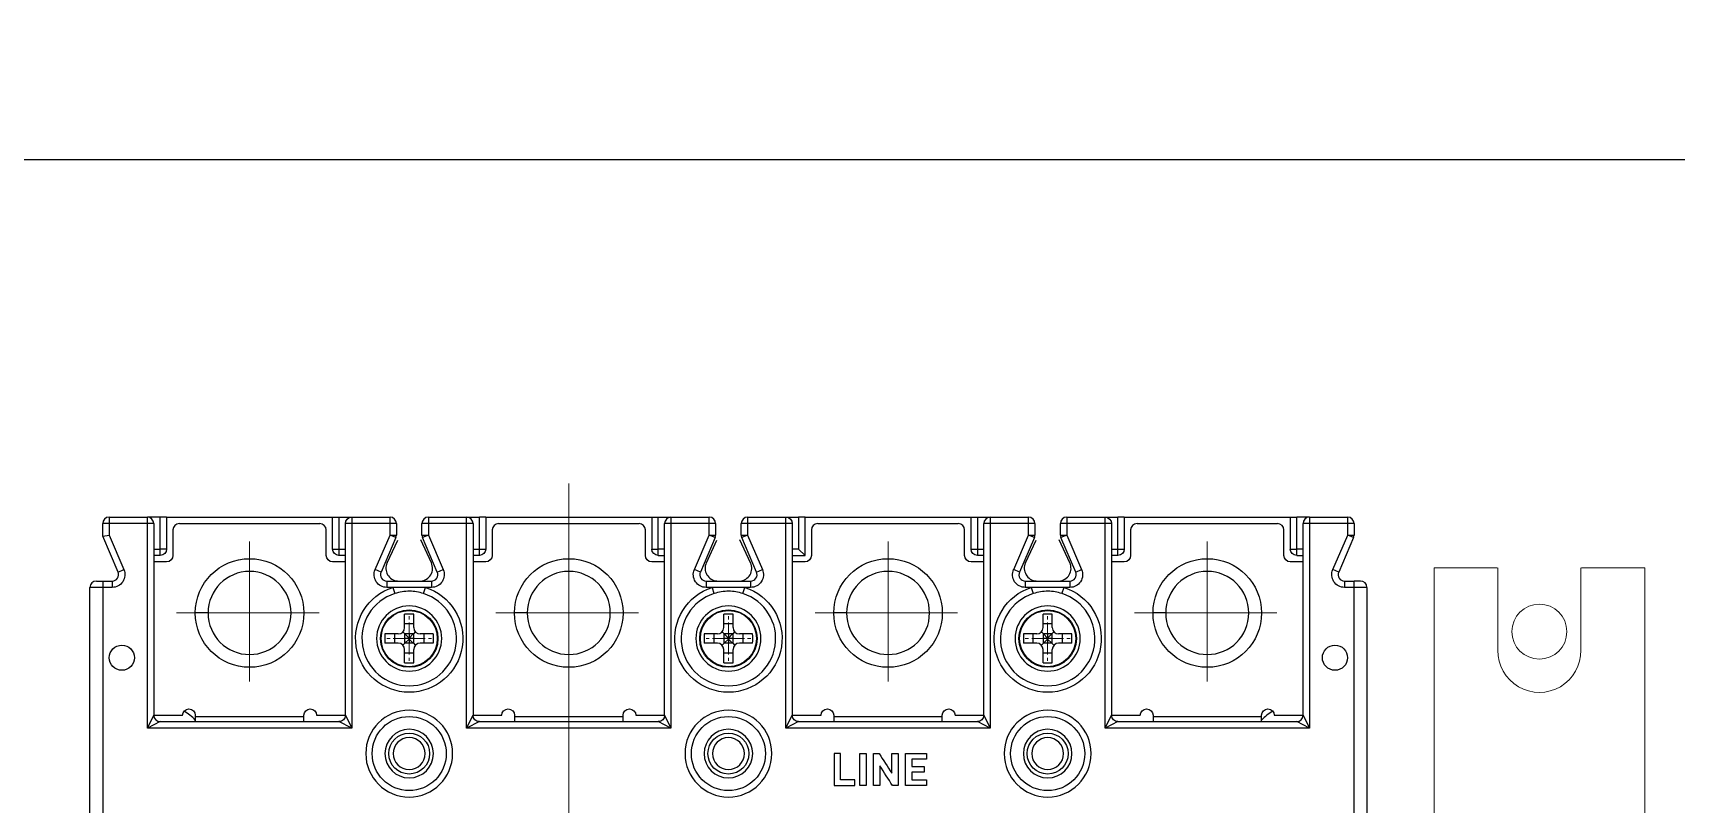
# Model space of a CAD drawing. Header units: millimetres. Extents: x 60229 to 91621, y 21923 to 36546.
# Drawn here: x 82690.2 to 82818.9, y 30196.2 to 30256.5 of the extents above; entities that cross this region are included whole.
import ezdxf

# ---------------------------------------------------------------- set-up
doc = ezdxf.new("R2010")
doc.units = ezdxf.units.MM
doc.linetypes.add('AM_ISO08W050', pattern=[18, 12, -1.5, 3, -1.5])
doc.linetypes.add('CENTER', pattern=[2, 1.25, -0.25, 0.25, -0.25])
for name, color, linetype in [('1', 7, 'Continuous'), ('DEF_AXIS', 7, 'Continuous'), ('DEF_FEATURE', 7, 'Continuous'), ('MCCB및기기 심벌(제출)', 4, 'Continuous'), ('속판.500(구멍NC)', 2, 'Continuous')]:
    doc.layers.add(name, color=color, linetype=linetype)
doc.layers.add('AM_07_중심선', color=1, linetype='AM_ISO08W050', lineweight=18)

# ---------------------------------------------------------------- blocks, each defined once
blk = doc.blocks.new('A$C69D07743')
at = {"layer": 'MCCB및기기 심벌(제출)', "color": 4, "lineweight": 13}
for p, q in [((-84, 8.25), (91, 8.25)), ((91, 8.25), (91, 3.3)), ((84.55, 3.25), (91, 3.25)), ((84.55, -3.25), (91, -3.25)), ((91, -3.3), (91, -8.25)), ((91, -8.25), (-84, -8.25))]:
    blk.add_line(p, q, dxfattribs=at)
blk.add_arc((84.5, 0), 3.25, 89.1253, 270.8747, dxfattribs=at)
at = {"layer": '속판.500(구멍NC)', "color": 2, "lineweight": 13}
blk.add_circle((86, 0), 2.15, dxfattribs=at)
blk = doc.blocks.new('HGM-100AF(4P)')
at = {"layer": '1', "color": 7, "linetype": 'Continuous'}
for p, q in [((-48.61, 63.5), (-48.61, 64.5)), ((-48.11, 64.5), (-48.61, 64.5)), ((-48.11, 65), (-45.11, 65)), ((-48.11, 65), (-48.11, 64.5)), ((-48.11, 64.5), (-48.11, 63.6)), ((-45.11, 64.5), (-48.11, 64.5)), ((-45.11, 64.5), (-45.11, 65)), ((-44.11, 65), (-45.11, 65)), ((-44.61, 64.5), (-45.11, 64.5)), ((-45.11, 48.5), (-45.11, 64.5)), ((-44.61, 64.5), (-44.61, 49.5)), ((-44.11, 62.5), (-44.11, 65)), ((-43.61, 65), (-44.11, 65)), ((-43.61, 65), (-43.61, 62.5)), ((-43.61, 65), (-30.61, 65)), ((-42.61, 64.5), (-31.61, 64.5)), ((-30.61, 65), (-30.11, 65)), ((-30.61, 62.5), (-30.61, 65)), ((-30.11, 65), (-30.11, 62.5)), ((-30.11, 65), (-29.11, 65)), ((-29.11, 64.5), (-29.61, 64.5)), ((-29.61, 49.5), (-29.61, 64.5)), ((-29.11, 65), (-26.11, 65)), ((-29.11, 65), (-29.11, 64.5)), ((-29.11, 64.5), (-29.11, 48.5)), ((-26.11, 64.5), (-29.11, 64.5)), ((-26.11, 64.5), (-26.11, 65)), ((-25.61, 64.5), (-26.11, 64.5)), ((-26.11, 63.6), (-26.11, 64.5)), ((-25.61, 64.5), (-25.61, 63.6)), ((-23.61, 63.6), (-23.61, 64.5)), ((-23.11, 64.5), (-23.61, 64.5)), ((-23.11, 65), (-20.11, 65)), ((-23.11, 65), (-23.11, 64.5)), ((-23.11, 64.5), (-23.11, 63.6)), ((-20.11, 64.5), (-23.11, 64.5)), ((-20.11, 65), (-19.11, 65)), ((-20.11, 64.5), (-20.11, 65)), ((-19.61, 64.5), (-20.11, 64.5)), ((-20.11, 48.5), (-20.11, 64.5)), ((-19.61, 64.5), (-19.61, 49.5)), ((-19.11, 62.5), (-19.11, 65)), ((-18.61, 65), (-19.11, 65)), ((-18.61, 65), (-18.61, 62.5)), ((-18.61, 65), (-5.61, 65)), ((-17.61, 64.5), (-6.61, 64.5)), ((-5.61, 65), (-5.61, 62.5)), ((-5.61, 65), (-5.11, 65)), ((-5.11, 62.5), (-5.11, 65)), ((-5.11, 65), (-4.11, 65)), ((-4.61, 49.5), (-4.61, 64.5)), ((-4.11, 64.5), (-4.61, 64.5)), ((-4.11, 65), (-4.11, 64.5)), ((-4.11, 65), (-1.11, 65)), ((-4.11, 64.5), (-4.11, 48.5)), ((-1.11, 64.5), (-4.11, 64.5)), ((-1.11, 64.5), (-1.11, 65)), ((-0.61, 64.5), (-1.11, 64.5)), ((-1.11, 63.6), (-1.11, 64.5)), ((-0.61, 64.5), (-0.61, 63.6)), ((1.89, 64.5), (1.39, 64.5)), ((1.39, 63.6), (1.39, 64.5)), ((1.89, 65), (1.89, 64.5)), ((1.89, 65), (4.89, 65)), ((1.89, 64.5), (1.89, 63.6)), ((4.89, 64.5), (1.89, 64.5)), ((4.89, 64.5), (4.89, 65)), ((4.89, 65), (5.89, 65)), ((5.39, 64.5), (4.89, 64.5)), ((4.89, 48.5), (4.89, 64.5)), ((5.39, 64.5), (5.39, 49.5)), ((5.89, 65), (5.89, 62.5)), ((6.39, 65), (5.89, 65)), ((6.39, 65), (19.39, 65)), ((6.39, 62), (6.39, 65)), ((7.39, 64.5), (18.39, 64.5)), ((19.39, 62.5), (19.39, 65)), ((19.39, 65), (19.89, 65)), ((19.89, 65), (19.89, 62.5)), ((19.89, 65), (20.89, 65)), ((20.89, 64.5), (20.39, 64.5)), ((20.39, 49.5), (20.39, 64.5)), ((20.89, 65), (23.89, 65)), ((20.89, 65), (20.89, 64.5)), ((20.89, 64.5), (20.89, 48.5)), ((23.89, 64.5), (20.89, 64.5)), ((23.89, 64.5), (23.89, 65)), ((24.39, 64.5), (23.89, 64.5)), ((23.89, 63.6), (23.89, 64.5)), ((24.39, 64.5), (24.39, 63.6)), ((26.89, 64.5), (26.39, 64.5)), ((26.39, 63.6), (26.39, 64.5)), ((26.89, 65), (26.89, 64.5)), ((26.89, 65), (29.89, 65)), ((29.89, 64.5), (26.89, 64.5)), ((26.89, 64.5), (26.89, 63.6)), ((29.89, 65), (30.89, 65)), ((29.89, 64.5), (29.89, 65)), ((30.39, 64.5), (29.89, 64.5)), ((29.89, 48.5), (29.89, 64.5)), ((30.39, 64.5), (30.39, 49.5)), ((30.89, 62.5), (30.89, 65)), ((31.39, 65), (30.89, 65)), ((31.39, 65), (31.39, 62.5)), ((31.39, 65), (44.39, 65)), ((32.39, 64.5), (43.39, 64.5)), ((44.39, 65), (44.39, 62.5)), ((44.39, 65), (44.89, 65)), ((44.89, 62.5), (44.89, 65)), ((45.89, 65), (44.89, 65)), ((45.39, 49.5), (45.39, 64.5)), ((45.89, 64.5), (45.39, 64.5)), ((45.89, 65), (45.89, 64.5)), ((45.89, 65), (48.89, 65)), ((48.89, 64.5), (45.89, 64.5)), ((45.89, 64.5), (45.89, 48.5)), ((48.89, 64.5), (48.89, 65)), ((49.39, 64.5), (48.89, 64.5)), ((48.89, 63.6), (48.89, 64.5)), ((49.39, 64.5), (49.39, 63.6)), ((-48.61, 63.5), (-48.11, 63.6)), ((-47.41, 60.7), (-48.61, 63.5)), ((-48.11, 63.6), (-46.95, 60.89)), ((-43.11, 64), (-43.11, 62)), ((-31.11, 62), (-31.11, 64)), ((-27.27, 60.89), (-26.11, 63.6)), ((-25.65, 63.41), (-26.81, 60.7)), ((-26.34, 61.42), (-25.51, 63.2)), ((-26.11, 63.6), (-25.61, 63.6)), ((-25.65, 63.41), (-26.11, 63.6)), ((-22.87, 61.42), (-23.71, 63.23)), ((-23.61, 63.6), (-23.11, 63.6)), ((-23.11, 63.6), (-23.57, 63.41)), ((-22.41, 60.7), (-23.57, 63.41)), ((-23.11, 63.6), (-21.95, 60.89)), ((-18.11, 64), (-18.11, 62)), ((-6.11, 62), (-6.11, 64)), ((-2.27, 60.89), (-1.11, 63.6)), ((-0.65, 63.41), (-1.81, 60.7)), ((-1.34, 61.42), (-0.51, 63.2)), ((-0.65, 63.41), (-1.11, 63.6)), ((-1.11, 63.6), (-0.61, 63.6)), ((2.13, 61.42), (1.29, 63.23)), ((1.39, 63.6), (1.89, 63.6)), ((1.89, 63.6), (1.43, 63.41)), ((2.59, 60.7), (1.43, 63.41)), ((1.89, 63.6), (3.05, 60.89)), ((6.89, 64), (6.89, 62)), ((18.89, 62), (18.89, 64)), ((22.73, 60.89), (23.89, 63.6)), ((24.35, 63.41), (23.19, 60.7)), ((23.66, 61.42), (24.49, 63.2)), ((24.35, 63.41), (23.89, 63.6)), ((23.89, 63.6), (24.39, 63.6)), ((27.13, 61.42), (26.29, 63.23)), ((26.39, 63.6), (26.89, 63.6)), ((26.89, 63.6), (26.43, 63.41)), ((27.59, 60.7), (26.43, 63.41)), ((26.89, 63.6), (28.05, 60.89)), ((31.89, 64), (31.89, 62)), ((43.89, 62), (43.89, 64)), ((47.73, 60.89), (48.89, 63.6)), ((49.35, 63.41), (48.19, 60.7)), ((49.35, 63.41), (48.89, 63.6)), ((48.89, 63.6), (49.39, 63.6)), ((-44.61, 62.5), (-44.11, 62.5)), ((-44.11, 62), (-44.61, 62)), ((-44.11, 62), (-44.11, 62.5)), ((-43.61, 62.5), (-44.11, 62.5)), ((-30.61, 62.5), (-30.11, 62.5)), ((-30.11, 62.5), (-29.61, 62.5)), ((-30.11, 62.5), (-30.11, 62)), ((-29.61, 62), (-30.11, 62)), ((-19.61, 62.5), (-19.11, 62.5)), ((-19.11, 62), (-19.61, 62)), ((-19.11, 62), (-19.11, 62.5)), ((-19.11, 62.5), (-18.61, 62.5)), ((-5.61, 62.5), (-5.11, 62.5)), ((-4.61, 62.5), (-5.11, 62.5)), ((-5.11, 62), (-5.11, 62.5)), ((-5.11, 62), (-4.61, 62)), ((5.89, 62.5), (5.39, 62.5)), ((5.39, 62), (6.39, 62)), ((5.89, 62.5), (6.39, 62)), ((19.39, 62.5), (19.89, 62.5)), ((19.89, 62.5), (19.89, 62)), ((19.89, 62.5), (20.39, 62.5)), ((20.39, 62), (19.89, 62)), ((30.39, 62.5), (30.89, 62.5)), ((30.89, 62), (30.39, 62)), ((30.89, 62.5), (31.39, 62.5)), ((30.89, 62), (30.89, 62.5)), ((44.39, 62.5), (44.89, 62.5)), ((45.39, 62.5), (44.89, 62.5)), ((44.89, 62), (44.89, 62.5)), ((44.89, 62), (45.39, 62)), ((-47.41, 60.7), (-46.95, 60.89)), ((-43.61, 61.5), (-44.61, 61.5)), ((-29.61, 61.5), (-30.61, 61.5)), ((-26.81, 60.7), (-27.27, 60.89)), ((-22.41, 60.7), (-21.95, 60.89)), ((-18.61, 61.5), (-19.61, 61.5)), ((-4.61, 61.5), (-5.61, 61.5)), ((-1.81, 60.7), (-2.27, 60.89)), ((2.59, 60.7), (3.05, 60.89)), ((6.39, 61.5), (5.39, 61.5)), ((20.39, 61.5), (19.39, 61.5)), ((23.19, 60.7), (22.73, 60.89)), ((27.59, 60.7), (28.05, 60.89)), ((31.39, 61.5), (30.39, 61.5)), ((45.39, 61.5), (44.39, 61.5)), ((48.19, 60.7), (47.73, 60.89)), ((-48.61, 59.5), (-49.61, 59.5)), ((-49.61, 39), (-49.61, 59.5)), ((-49.11, 60), (-48.61, 60)), ((-48.61, 60), (-48.61, 59.5)), ((-48.61, 60), (-47.87, 60)), ((-47.87, 59.5), (-48.61, 59.5)), ((-48.61, 59.5), (-48.61, 40)), ((-47.87, 60), (-47.87, 59.5)), ((-26.36, 60), (-22.87, 60)), ((-26.36, 60), (-26.36, 59.5)), ((-25.89, 59.5), (-26.36, 59.5)), ((-23.33, 59.5), (-25.89, 59.5)), ((-25.89, 59.5), (-25.74, 59.02)), ((-23.49, 59.02), (-23.33, 59.5)), ((-22.87, 59.5), (-23.33, 59.5)), ((-22.87, 60), (-22.87, 59.5)), ((-1.36, 60), (-1.36, 59.5)), ((-1.36, 60), (2.13, 60)), ((-0.89, 59.5), (-1.36, 59.5)), ((-0.89, 59.5), (-0.74, 59.02)), ((1.67, 59.5), (-0.89, 59.5)), ((1.51, 59.02), (1.67, 59.5)), ((2.13, 59.5), (1.67, 59.5)), ((2.13, 60), (2.13, 59.5)), ((23.64, 60), (27.13, 60)), ((23.64, 60), (23.64, 59.5)), ((24.11, 59.5), (23.64, 59.5)), ((26.67, 59.5), (24.11, 59.5)), ((24.11, 59.5), (24.26, 59.02)), ((26.51, 59.02), (26.67, 59.5)), ((27.13, 59.5), (26.67, 59.5)), ((27.13, 60), (27.13, 59.5)), ((48.64, 60), (48.64, 59.5)), ((48.64, 60), (49.39, 60)), ((49.39, 59.5), (48.64, 59.5)), ((49.89, 60), (49.39, 60)), ((49.39, 59.5), (49.39, 60)), ((49.39, 38.9), (49.39, 59.5)), ((50.39, 59.5), (49.39, 59.5)), ((50.39, 59.5), (50.39, 39)), ((-40.36, 57.5), (-41.36, 57.5)), ((-15.36, 57.5), (-16.36, 57.5)), ((9.64, 57.5), (8.64, 57.5)), ((34.64, 57.5), (33.64, 57.5)), ((-45.11, 48.5), (-44.61, 49.5)), ((-44.11, 49), (-45.11, 48.5)), ((-44.61, 49.5), (-42.36, 49.5)), ((-44.11, 49), (-30.11, 49)), ((-41.36, 49.5), (-41.36, 49.39)), ((-41.36, 49.39), (-32.86, 49.39)), ((-41.36, 49.39), (-41.36, 49)), ((-32.86, 49.39), (-32.86, 49.5)), ((-32.86, 49), (-32.86, 49.39)), ((-31.86, 49.5), (-29.61, 49.5)), ((-29.11, 48.5), (-30.11, 49)), ((-29.61, 49.5), (-29.11, 48.5)), ((-20.11, 48.5), (-19.61, 49.5)), ((-19.11, 49), (-20.11, 48.5)), ((-19.61, 49.5), (-17.36, 49.5)), ((-19.11, 49), (-5.11, 49)), ((-16.36, 49.5), (-16.36, 49.39)), ((-16.36, 49.39), (-7.86, 49.39)), ((-16.36, 49.39), (-16.36, 49)), ((-7.86, 49.39), (-7.86, 49.5)), ((-7.86, 49), (-7.86, 49.39)), ((-6.86, 49.5), (-4.61, 49.5)), ((-4.11, 48.5), (-5.11, 49)), ((-4.61, 49.5), (-4.11, 48.5)), ((4.89, 48.5), (5.39, 49.5)), ((5.89, 49), (4.89, 48.5)), ((5.39, 49.5), (7.64, 49.5)), ((5.89, 49), (19.89, 49)), ((8.64, 49.5), (8.64, 49.39)), ((8.64, 49.39), (17.14, 49.39)), ((8.64, 49.39), (8.64, 49)), ((17.14, 49.39), (17.14, 49.5)), ((17.14, 49), (17.14, 49.39)), ((18.14, 49.5), (20.39, 49.5)), ((20.89, 48.5), (19.89, 49)), ((20.39, 49.5), (20.89, 48.5)), ((29.89, 48.5), (30.39, 49.5)), ((30.89, 49), (29.89, 48.5)), ((30.39, 49.5), (32.64, 49.5)), ((30.89, 49), (44.89, 49)), ((33.64, 49.5), (33.64, 49.39)), ((33.64, 49.39), (42.14, 49.39)), ((33.64, 49.39), (33.64, 49)), ((42.14, 49.39), (42.14, 49.5)), ((42.14, 49), (42.14, 49.39)), ((43.14, 49.5), (45.39, 49.5)), ((45.89, 48.5), (44.89, 49)), ((45.39, 49.5), (45.89, 48.5)), ((-29.11, 48.5), (-45.11, 48.5)), ((-4.11, 48.5), (-20.11, 48.5)), ((20.89, 48.5), (4.89, 48.5)), ((45.89, 48.5), (29.89, 48.5))]:
    blk.add_line(p, q, dxfattribs=at)
at = {"layer": '1', "color": 7, "linetype": 'Continuous', "extrusion": (0, 0, -1)}
for centre, radius in [((24.61, 55.5), 2.55), ((24.61, 55.5), 2.55), ((-0.39, 55.5), 2.55), ((-0.39, 55.5), 2.55), ((-25.39, 55.5), 2.55), ((-25.39, 55.5), 2.55), ((24.61, 46.5), 3.4), ((-0.39, 46.5), 3.4), ((-25.39, 46.5), 3.4), ((24.61, 46.5), 1.9), ((24.61, 46.5), 1.25), ((-0.39, 46.5), 1.9), ((-0.39, 46.5), 1.25), ((-25.39, 46.5), 1.9), ((-25.39, 46.5), 1.25)]:
    blk.add_circle(centre, radius, dxfattribs=at)
at = {"layer": '1', "color": 7, "linetype": 'Continuous'}
for centre, radius in [((-24.61, 55.5), 2.25), ((-24.61, 55.5), 2.25), ((0.39, 55.5), 2.25), ((0.39, 55.5), 2.25), ((25.39, 55.5), 2.25), ((25.39, 55.5), 2.25), ((-47.11, 54), 0.985), ((47.89, 54), 0.985), ((-24.61, 46.5), 2.9), ((0.39, 46.5), 2.9), ((25.39, 46.5), 2.9), ((-24.61, 46.5), 1.6), ((0.39, 46.5), 1.6), ((25.39, 46.5), 1.6)]:
    blk.add_circle(centre, radius, dxfattribs=at)
for centre, radius, start, end in [((-48.11, 64.5), 0.5, 90, 180), ((-45.11, 64.5), 0.5, 0, 90), ((-42.61, 64), 0.5, 90, 180), ((-31.61, 64), 0.5, 0, 90), ((-26.11, 64.5), 0.5, 0, 90), ((-23.11, 64.5), 0.5, 90, 180), ((-20.11, 64.5), 0.5, 0, 90), ((-17.61, 64), 0.5, 90, 180), ((-6.61, 64), 0.5, 0, 90), ((-4.11, 64.5), 0.5, 90, 180), ((-1.11, 64.5), 0.5, 0, 90), ((1.89, 64.5), 0.5, 90, 180), ((7.39, 64), 0.5, 90, 180), ((18.39, 64), 0.5, 0, 90), ((20.89, 64.5), 0.5, 90, 180), ((23.89, 64.5), 0.5, 0, 90), ((26.89, 64.5), 0.5, 90, 180), ((32.39, 64), 0.5, 90, 180), ((43.39, 64), 0.5, 0, 90), ((45.89, 64.5), 0.5, 90, 180), ((48.89, 64.5), 0.5, 0, 90), ((-26.11, 63.6), 0.5, 336.8014, 0), ((-23.11, 63.6), 0.5, 180, 203.1986), ((-1.11, 63.6), 0.5, 336.8014, 0), ((1.89, 63.6), 0.5, 180, 203.1986), ((23.89, 63.6), 0.5, 336.8014, 0), ((26.89, 63.6), 0.5, 180, 203.1986), ((48.89, 63.6), 0.5, 336.8014, 0), ((-47.87, 60.5), 0.5, 270, 23.1986), ((-37.11, 57.5), 3.25, 0, 180), ((-26.36, 60.5), 0.5, 156.8014, 270), ((-25.44, 61), 1, 155.0029, 265.5551), ((-23.78, 61), 1, 273.7074, 25.0029), ((-22.87, 60.5), 0.5, 270, 23.1986), ((-12.11, 57.5), 3.25, 0, 180), ((-1.36, 60.5), 0.5, 156.8014, 270), ((-0.44, 61), 1, 155.0029, 265.5551), ((1.22, 61), 1, 273.7074, 25.0029), ((2.13, 60.5), 0.5, 270, 23.1986), ((12.89, 57.5), 3.25, 0, 180), ((23.64, 60.5), 0.5, 156.8014, 270), ((24.56, 61), 1, 155.0029, 265.5551), ((26.22, 61), 1, 273.7074, 25.0029), ((27.13, 60.5), 0.5, 270, 23.1986), ((37.89, 57.5), 3.25, 0, 180), ((48.64, 60.5), 0.5, 156.8014, 270), ((-49.11, 59.5), 0.5, 90, 180), ((49.89, 59.5), 0.5, 0, 90), ((-24.61, 55.5), 3.7, 107.7528, 72.2472), ((0.39, 55.5), 3.7, 107.7528, 72.2472), ((25.39, 55.5), 3.7, 107.7528, 72.2472), ((-37.11, 57.5), 3.25, 180, 0), ((-12.11, 57.5), 3.25, 180, 0), ((12.89, 57.5), 3.25, 180, 0), ((37.89, 57.5), 3.25, 180, 0), ((-44.11, 49.5), 0.5, 180, 270), ((-44.61, 46), 4.5, 43.762, 58.2166), ((45.39, 46), 4.5, 121.7834, 136.238), ((44.89, 49.5), 0.5, 270, 0)]:
    blk.add_arc(centre, radius, start, end, dxfattribs=at)
at = {"layer": '1', "color": 7, "linetype": 'Continuous', "extrusion": (0, 0, -1)}
for centre, radius, start, end in [((29.11, 64.5), 0.5, 0, 90), ((-4.89, 64.5), 0.5, 90, 180), ((-29.89, 64.5), 0.5, 90, 180), ((44.11, 62.5), 0.5, 180, 270), ((43.61, 62), 0.5, 180, 270), ((30.61, 62), 0.5, 270, 0), ((30.11, 62.5), 0.5, 270, 0), ((19.11, 62.5), 0.5, 180, 270), ((18.61, 62), 0.5, 180, 270), ((5.61, 62), 0.5, 270, 0), ((5.11, 62.5), 0.5, 270, 0), ((-6.39, 62), 0.5, 180, 270), ((-19.39, 62), 0.5, 270, 0), ((-19.89, 62.5), 0.5, 270, 0), ((-30.89, 62.5), 0.5, 180, 270), ((-31.39, 62), 0.5, 180, 270), ((-44.39, 62), 0.5, 270, 0), ((-44.89, 62.5), 0.5, 270, 0), ((47.87, 60.5), 1, 156.8014, 270), ((37.11, 57.5), 4.25, 0, 270), ((26.36, 60.5), 1, 270, 23.1986), ((22.87, 60.5), 1, 156.8014, 270), ((12.11, 57.5), 4.25, 0, 270), ((1.36, 60.5), 1, 270, 23.1986), ((-2.13, 60.5), 1, 156.8014, 270), ((-12.89, 57.5), 4.25, 0, 270), ((-23.64, 60.5), 1, 270, 23.1986), ((-27.13, 60.5), 1, 156.8014, 270), ((-37.89, 57.5), 4.25, 0, 270), ((-48.64, 60.5), 1, 270, 23.1986), ((24.61, 55.5), 4.2, 107.7528, 72.2472), ((-0.39, 55.5), 4.2, 107.7528, 72.2472), ((-25.39, 55.5), 4.2, 107.7528, 72.2472), ((37.11, 57.5), 4.25, 270, 0), ((12.11, 57.5), 4.25, 270, 0), ((-12.89, 57.5), 4.25, 270, 0), ((-37.89, 57.5), 4.25, 270, 0), ((41.86, 49.5), 0.5, 0, 180), ((32.36, 49.5), 0.5, 0, 180), ((30.11, 49.5), 0.5, 180, 270), ((19.11, 49.5), 0.5, 270, 0), ((16.86, 49.5), 0.5, 0, 180), ((7.36, 49.5), 0.5, 0, 180), ((5.11, 49.5), 0.5, 180, 270), ((-5.89, 49.5), 0.5, 270, 0), ((-8.14, 49.5), 0.5, 0, 180), ((-17.64, 49.5), 0.5, 0, 180), ((-19.89, 49.5), 0.5, 180, 270), ((-30.89, 49.5), 0.5, 270, 0), ((-33.14, 49.5), 0.5, 0, 180), ((-42.64, 49.5), 0.5, 0, 180)]:
    blk.add_arc(centre, radius, start, end, dxfattribs=at)
at = {"layer": '1', "color": 7, "linetype": 'Continuous'}
for points in [[(-23.49, 59.02), (-23.84, 59.14), (-24.21, 59.2), (-24.97, 59.2), (-25.37, 59.14), (-25.74, 59.02)], [(1.51, 59.02), (1.16, 59.14), (0.79, 59.2), (0.03, 59.2), (-0.37, 59.14), (-0.74, 59.02)], [(26.51, 59.02), (26.16, 59.14), (25.79, 59.2), (25.03, 59.2), (24.63, 59.14), (24.26, 59.02)]]:
    blk.add_open_spline(points, degree=3, knots=[0, 0, 0, 0, 0.483534, 0.483534, 1, 1, 1, 1], dxfattribs=at)
for points in [[(8.67, 46.5), (8.67, 45.67), (8.67, 44.84), (8.67, 44)], [(9.16, 46.5), (8.99, 46.5), (8.83, 46.5), (8.67, 46.5)], [(9.16, 44.44), (9.16, 45.13), (9.16, 45.81), (9.16, 46.5)], [(10.69, 46.5), (10.85, 46.5), (11.01, 46.5), (11.18, 46.5)], [(10.69, 44), (10.69, 44.84), (10.69, 45.67), (10.69, 46.5)], [(11.18, 46.5), (11.18, 45.67), (11.18, 44.84), (11.18, 44)], [(11.76, 46.5), (11.9, 46.5), (12.05, 46.5), (12.19, 46.5)], [(11.76, 44), (11.76, 44.84), (11.76, 45.67), (11.76, 46.5)], [(12.19, 46.5), (12.52, 45.99), (12.85, 45.48), (13.18, 44.97)], [(13.18, 44.97), (13.18, 45.48), (13.18, 45.99), (13.18, 46.5)], [(13.18, 46.5), (13.35, 46.5), (13.51, 46.5), (13.67, 46.5)], [(13.67, 46.5), (13.67, 45.67), (13.67, 44.84), (13.67, 44)], [(14.25, 44), (14.25, 44.84), (14.25, 45.67), (14.25, 46.5)], [(14.25, 46.5), (14.8, 46.5), (15.35, 46.5), (15.9, 46.5)], [(15.9, 46.5), (15.9, 46.36), (15.9, 46.21), (15.9, 46.07)], [(13.24, 44), (12.91, 44.51), (12.58, 45.03), (12.25, 45.54)], [(12.25, 45.54), (12.25, 45.03), (12.25, 44.51), (12.25, 44)], [(14.74, 46.07), (14.74, 45.87), (14.74, 45.68), (14.74, 45.48)], [(15.9, 46.07), (15.51, 46.07), (15.13, 46.07), (14.74, 46.07)], [(14.74, 45.48), (15.07, 45.48), (15.4, 45.48), (15.73, 45.48)], [(14.74, 45.04), (14.74, 44.84), (14.74, 44.64), (14.74, 44.44)], [(15.73, 45.04), (15.4, 45.04), (15.07, 45.04), (14.74, 45.04)], [(15.73, 45.48), (15.73, 45.33), (15.73, 45.19), (15.73, 45.04)], [(8.67, 44), (9.21, 44), (9.75, 44), (10.29, 44)], [(10.29, 44.44), (9.91, 44.44), (9.53, 44.44), (9.16, 44.44)], [(10.29, 44), (10.29, 44.15), (10.29, 44.29), (10.29, 44.44)], [(11.18, 44), (11.01, 44), (10.85, 44), (10.69, 44)], [(12.25, 44), (12.08, 44), (11.92, 44), (11.76, 44)], [(13.67, 44), (13.53, 44), (13.38, 44), (13.24, 44)], [(15.9, 44), (15.35, 44), (14.8, 44), (14.25, 44)], [(14.74, 44.44), (15.13, 44.44), (15.51, 44.44), (15.9, 44.44)], [(15.9, 44.44), (15.9, 44.29), (15.9, 44.15), (15.9, 44)]]:
    blk.add_open_spline(points, degree=3, dxfattribs=at)
at = {"layer": 'AM_07_중심선', "ltscale": 3}
for p, q in [((-12.11, 67.63), (-12.11, -68.92)), ((-37.11, 57.5), (-37.11, 63.1)), ((-12.11, 57.5), (-12.11, 63.1)), ((12.89, 57.5), (12.89, 63.1)), ((37.89, 57.5), (37.89, 63.1)), ((-37.11, 57.5), (-42.82, 57.5)), ((-37.11, 57.5), (-37.11, 52.14)), ((-37.11, 57.5), (-31.66, 57.5)), ((-12.11, 57.5), (-17.82, 57.5)), ((-12.11, 57.5), (-12.11, 52.14)), ((-12.11, 57.5), (-6.66, 57.5)), ((12.89, 57.5), (7.18, 57.5)), ((12.89, 57.5), (12.89, 52.14)), ((12.89, 57.5), (18.34, 57.5)), ((37.89, 57.5), (32.18, 57.5)), ((37.89, 57.5), (37.89, 52.14)), ((37.89, 57.5), (43.34, 57.5))]:
    blk.add_line(p, q, dxfattribs=at)
at = {"layer": 'AM_07_중심선', "color": 1, "linetype": 'CENTER'}
for p, q in [((-24.61, 55.5), (-24.61, 57.5)), ((0.39, 55.5), (0.39, 57.5)), ((25.39, 55.5), (25.39, 57.5)), ((-24.61, 55.5), (-26.61, 55.5)), ((-24.61, 55.5), (-24.61, 53.5)), ((-24.61, 55.5), (-22.61, 55.5)), ((0.39, 55.5), (-1.61, 55.5)), ((0.39, 55.5), (0.39, 53.5)), ((0.39, 55.5), (2.39, 55.5)), ((25.39, 55.5), (23.39, 55.5)), ((25.39, 55.5), (25.39, 53.5)), ((25.39, 55.5), (27.39, 55.5))]:
    blk.add_line(p, q, dxfattribs=at)
at = {"layer": 'DEF_AXIS', "color": 7, "linetype": 'Continuous'}
for p, q in [((-24.25, 56.65), (-24.97, 56.65)), ((0.75, 56.65), (0.03, 56.65)), ((25.75, 56.65), (25.03, 56.65)), ((-25.76, 55.86), (-25.76, 55.14)), ((-24.25, 55.5), (-24.97, 55.5)), ((-24.61, 55.54), (-24.94, 55.86)), ((-24.29, 55.86), (-24.94, 55.86)), ((-24.61, 55.46), (-24.94, 55.14)), ((-24.61, 55.54), (-24.29, 55.86)), ((-24.61, 55.86), (-24.61, 55.54)), ((-24.61, 55.46), (-24.61, 55.14)), ((-24.61, 55.46), (-24.29, 55.14)), ((-23.47, 55.86), (-23.47, 55.14)), ((-0.76, 55.86), (-0.76, 55.14)), ((0.75, 55.5), (0.03, 55.5)), ((0.39, 55.54), (0.06, 55.86)), ((0.71, 55.86), (0.06, 55.86)), ((0.39, 55.46), (0.06, 55.14)), ((0.39, 55.54), (0.71, 55.86)), ((0.39, 55.86), (0.39, 55.54)), ((0.39, 55.46), (0.39, 55.14)), ((0.39, 55.46), (0.71, 55.14)), ((1.53, 55.86), (1.53, 55.14)), ((24.24, 55.86), (24.24, 55.14)), ((25.75, 55.5), (25.03, 55.5)), ((25.39, 55.54), (25.06, 55.86)), ((25.71, 55.86), (25.06, 55.86)), ((25.39, 55.46), (25.06, 55.14)), ((25.39, 55.54), (25.71, 55.86)), ((25.39, 55.86), (25.39, 55.54)), ((25.39, 55.46), (25.39, 55.14)), ((25.39, 55.46), (25.71, 55.14)), ((26.53, 55.86), (26.53, 55.14)), ((-24.25, 54.35), (-24.97, 54.35)), ((-24.29, 55.14), (-24.94, 55.14)), ((0.75, 54.35), (0.03, 54.35)), ((0.71, 55.14), (0.06, 55.14)), ((25.75, 54.35), (25.03, 54.35)), ((25.71, 55.14), (25.06, 55.14))]:
    blk.add_line(p, q, dxfattribs=at)
for centre, radius, start, end in [((-24.61, 39.58), 17.82, 88.8426, 91.1574), ((0.39, 39.58), 17.82, 88.8426, 91.1574), ((25.39, 39.58), 17.82, 88.8426, 91.1574), ((-8.9, 55.5), 17.61, 178.8287, 181.1713), ((-40.32, 55.5), 17.61, 358.8287, 1.1713), ((16.1, 55.5), 17.61, 178.8287, 181.1713), ((-15.32, 55.5), 17.61, 358.8287, 1.1713), ((41.1, 55.5), 17.61, 178.8287, 181.1713), ((9.68, 55.5), 17.61, 358.8287, 1.1713), ((-24.61, 71.42), 17.82, 268.8426, 271.1574), ((0.39, 71.42), 17.82, 268.8426, 271.1574), ((25.39, 71.42), 17.82, 268.8426, 271.1574)]:
    blk.add_arc(centre, radius, start, end, dxfattribs=at)
at = {"layer": 'DEF_FEATURE', "color": 7, "linetype": 'Continuous'}
for p, q in [((-24.97, 56.36), (-24.97, 57.4)), ((-24.25, 56.36), (-24.25, 57.4)), ((0.03, 56.36), (0.03, 57.4)), ((0.75, 56.36), (0.75, 57.4)), ((25.03, 56.36), (25.03, 57.4)), ((25.75, 56.36), (25.75, 57.4)), ((-25.47, 55.86), (-26.51, 55.86)), ((-24.97, 55.9), (-25.1, 56.03)), ((-24.97, 55.9), (-24.97, 55.1)), ((-24.13, 56.03), (-24.25, 55.9)), ((-24.25, 55.1), (-24.25, 55.9)), ((-22.72, 55.86), (-23.75, 55.86)), ((-0.47, 55.86), (-1.51, 55.86)), ((0.03, 55.9), (-0.1, 56.03)), ((0.03, 55.9), (0.03, 55.1)), ((0.87, 56.03), (0.75, 55.9)), ((0.75, 55.1), (0.75, 55.9)), ((2.28, 55.86), (1.25, 55.86)), ((24.53, 55.86), (23.49, 55.86)), ((25.03, 55.9), (24.9, 56.03)), ((25.03, 55.9), (25.03, 55.1)), ((25.87, 56.03), (25.75, 55.9)), ((25.75, 55.1), (25.75, 55.9)), ((27.28, 55.86), (26.25, 55.86)), ((-25.47, 55.14), (-26.51, 55.14)), ((-25.1, 54.97), (-24.97, 55.1)), ((-24.97, 53.6), (-24.97, 54.64)), ((-24.25, 55.1), (-24.13, 54.97)), ((-24.25, 53.6), (-24.25, 54.64)), ((-22.72, 55.14), (-23.75, 55.14)), ((-0.47, 55.14), (-1.51, 55.14)), ((-0.1, 54.97), (0.03, 55.1)), ((0.03, 53.6), (0.03, 54.64)), ((0.75, 55.1), (0.87, 54.97)), ((0.75, 53.6), (0.75, 54.64)), ((2.28, 55.14), (1.25, 55.14)), ((24.53, 55.14), (23.49, 55.14)), ((24.9, 54.97), (25.03, 55.1)), ((25.03, 53.6), (25.03, 54.64)), ((25.75, 55.1), (25.87, 54.97)), ((25.75, 53.6), (25.75, 54.64)), ((27.28, 55.14), (26.25, 55.14))]:
    blk.add_line(p, q, dxfattribs=at)
for centre in [(-24.61, 55.5), (0.39, 55.5), (25.39, 55.5)]:
    blk.add_circle(centre, 2.2, dxfattribs=at)
for centre, start, end in [((-25.47, 56.36), 270, 0), ((-23.75, 56.36), 180, 270), ((-0.47, 56.36), 270, 0), ((1.25, 56.36), 180, 270), ((24.53, 56.36), 270, 0), ((26.25, 56.36), 180, 270), ((-25.47, 54.64), 0, 90), ((-23.75, 54.64), 90, 180), ((-0.47, 54.64), 0, 90), ((1.25, 54.64), 90, 180), ((24.53, 54.64), 0, 90), ((26.25, 54.64), 90, 180)]:
    blk.add_arc(centre, 0.5, start, end, dxfattribs=at)

msp = doc.modelspace()

# ---------------------------------------------------------------- linework, layer by layer
at = {"color": 253, "lineweight": -2}
msp.add_lwpolyline([(82520.79, 30246.64), (82885.5, 30246.64), (82885.5, 30306.64), (82520.79, 30306.64)], close=True, dxfattribs=at)

# ---------------------------------------------------------------- block references
at = {"linetype": 'Continuous', "lineweight": -2}
msp.add_blockref('HGM-100AF(4P)', (82744.31, 30153.65), dxfattribs=at)
at = {"color": 251, "linetype": 'ByBlock', "lineweight": -2, "rotation": 90}
msp.add_blockref('A$C69D07743', (82808.21, 30123.69), dxfattribs=at)

doc.saveas('drawing.dxf')
